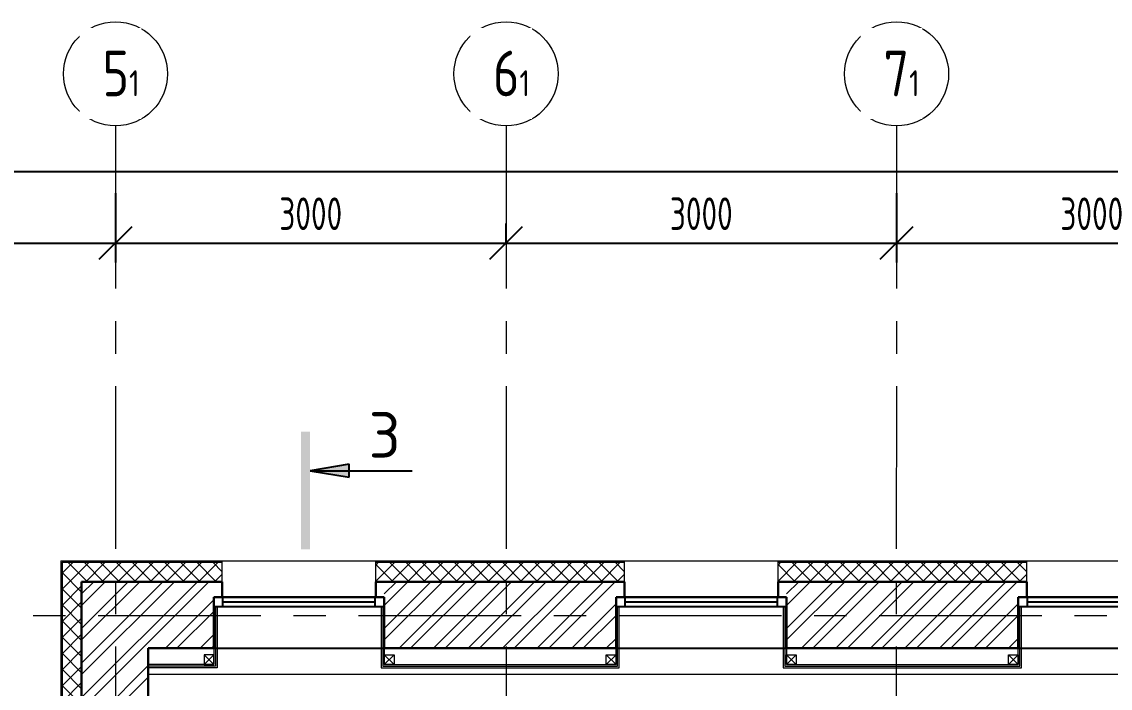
# Model space of a CAD drawing. Header units: millimetres. Extents: x -265044 to 366616, y 0 to 292181.
# Drawn here: x 62922 to 71284, y 130043 to 135163 of the extents above; entities that cross this region are included whole.
import ezdxf
from ezdxf import colors
from ezdxf.entities.mleader import LeaderData, LeaderLine
from ezdxf.math import Vec2, Vec3

# ---------------------------------------------------------------- set-up
doc = ezdxf.new("R2010")
doc.units = ezdxf.units.MM
doc.header["$MEASUREMENT"] = 0
doc.header["$PDMODE"] = 3
doc.header["$PDSIZE"] = -4
doc.linetypes.add('CENTER', pattern=[2, 1.25, -0.25, 0.25, -0.25])
doc.layers.get('0').update_dxf_attribs({"color": 250, "lineweight": 9})
doc.layers.get('Defpoints').update_dxf_attribs({"color": 6})
for name, color, linetype, lineweight in [('_0', 250, 'Continuous', 9), ('АР_Навесной фасад', 5, 'Continuous', 5), ('АР_Оси', 193, 'Continuous', 9), ('АР_Оси размеры', 164, 'Continuous', 9), ('АР_Отметки', 250, 'Continuous', 15), ('АР_Подоконники', 163, 'Continuous', 9), ('АР_Разрезы', 175, 'Continuous', 9), ('АР_Сущ Несущая стена', 202, 'Continuous', 30), ('АР_Утеплитель', 250, 'Continuous', 9), ('АР_Штриховка кирпич', 250, 'Continuous', 9)]:
    doc.layers.add(name, color=color, linetype=linetype, lineweight=lineweight)
doc.layers.add('АР_новое окно', color=160, linetype='Continuous')
doc.layers.add('Тонкая', color=7, linetype='Continuous')
doc.layers.get('Тонкая').off()
doc.styles.add('ISOCPEUR', font='isocpeur.ttf', dxfattribs={"width": 0.7})
doc.styles.add('METRO-STYLE', font='isocpeur.ttf', dxfattribs={"width": 0.9, "oblique": 15})
doc.styles.add('ГОСТ 2.304', font='isocpeur.ttf', dxfattribs={"width": 0.7})
doc.dimstyles.new('СПДС', dxfattribs={"dimscale": 100, "dimtxt": 2.5, "dimasz": 2.5, "dimexe": 1.5, "dimexo": 0, "dimgap": 1, "dimtad": 1, "dimdec": 0, "dimrnd": 1, "dimtxsty": 'ГОСТ 2.304', "dimblk": 'OBLIQUE', "dimcen": 2.5, "dimdle": 1.5, "dimadec": 0, "dimazin": 2, "dimtfac": 0.75, "dimtdec": 0, "dimtmove": 1, "dimatfit": 3, "dimfxl": 1, "dimtolj": 1, "dimarcsym": 1})

# ---------------------------------------------------------------- blocks, each defined once
blk = doc.blocks.new('*U159')
at = {"layer": 'АР_новое окно', "color": 8, "lineweight": 20}
for p, q in [((0, 1310), (-70, 1310)), ((0, 0), (-70, 0))]:
    blk.add_line(p, q, dxfattribs=at)
at = {"layer": 'АР_новое окно', "color": 8}
for p, q in [((-70, 1310), (-70, 0)), ((-70, 0), (-70, 1310)), ((0, 1310), (0, 0)), ((0, 1240), (-70, 1240)), ((-35, 1240), (-35, 70)), ((0, 70), (-70, 70))]:
    blk.add_line(p, q, dxfattribs=at)
blk = doc.blocks.new('_Oblique')
at = {"color": 8, "linetype": 'ByBlock', "lineweight": -2}
blk.add_line((-0.5, -0.5), (0.5, 0.5), dxfattribs=at)
blk = doc.blocks.new('*D530')
at = {"layer": 'Defpoints', "color": 0, "lineweight": 13, "ltscale": 100, "transparency": 16777216}
for p in [(60642.4, 134051.2), (63642.4, 133845.5), (63642.4, 133463.5)]:
    blk.add_point(p, dxfattribs=at)
at = {"layer": 'АР_Оси размеры', "color": 8, "lineweight": -2, "ltscale": 100, "transparency": 16777216}
for p, q in [((60642.4, 134051.2), (60642.4, 133313.5)), ((63642.4, 133845.5), (63642.4, 133313.5)), ((60492.4, 133463.5), (63792.4, 133463.5))]:
    blk.add_line(p, q, dxfattribs=at)
at = {"layer": 'АР_Оси размеры', "color": 8, "lineweight": -2, "ltscale": 100, "transparency": 16777216, "xscale": 250, "yscale": 250, "zscale": 250, "rotation": 180}
blk.add_blockref('_Oblique', (60642.4, 133463.5), dxfattribs=at)
at = {"layer": 'АР_Оси размеры', "color": 8, "lineweight": -2, "ltscale": 100, "transparency": 16777216, "xscale": 250, "yscale": 250, "zscale": 250}
blk.add_blockref('_Oblique', (63642.4, 133463.5), dxfattribs=at)
at = {"layer": 'АР_Оси размеры', "color": 8, "ltscale": 100, "transparency": 16777216, "insert": (62142.4, 133688.5), "char_height": 250, "attachment_point": 5, "style": 'ГОСТ 2.304'}
blk.add_mtext('\\A1;3000', dxfattribs=at)
blk = doc.blocks.new('*D531')
at = {"layer": 'Defpoints', "color": 0, "lineweight": 13, "ltscale": 100, "transparency": 16777216}
for p in [(63642.4, 133845.5), (66642.4, 133463.5), (66642.4, 133463.5)]:
    blk.add_point(p, dxfattribs=at)
at = {"layer": 'АР_Оси размеры', "color": 8, "lineweight": -2, "ltscale": 100, "transparency": 16777216}
for p, q in [((63642.4, 133845.5), (63642.4, 133313.5)), ((66642.4, 133463.5), (66642.4, 133613.5)), ((63492.4, 133463.5), (66792.4, 133463.5))]:
    blk.add_line(p, q, dxfattribs=at)
at = {"layer": 'АР_Оси размеры', "color": 8, "lineweight": -2, "ltscale": 100, "transparency": 16777216, "xscale": 250, "yscale": 250, "zscale": 250, "rotation": 180}
blk.add_blockref('_Oblique', (63642.4, 133463.5), dxfattribs=at)
at = {"layer": 'АР_Оси размеры', "color": 8, "lineweight": -2, "ltscale": 100, "transparency": 16777216, "xscale": 250, "yscale": 250, "zscale": 250}
blk.add_blockref('_Oblique', (66642.4, 133463.5), dxfattribs=at)
at = {"layer": 'АР_Оси размеры', "color": 8, "ltscale": 100, "transparency": 16777216, "insert": (65142.4, 133688.5), "char_height": 250, "attachment_point": 5, "style": 'ГОСТ 2.304'}
blk.add_mtext('\\A1;3000', dxfattribs=at)
blk = doc.blocks.new('*D532')
at = {"layer": 'Defpoints', "color": 0, "lineweight": 13, "ltscale": 100, "transparency": 16777216}
for p in [(69642.4, 133845.5), (66642.4, 133463.5), (69642.4, 133463.5)]:
    blk.add_point(p, dxfattribs=at)
at = {"layer": 'АР_Оси размеры', "color": 8, "lineweight": -2, "ltscale": 100, "transparency": 16777216}
for p, q in [((69642.4, 133845.5), (69642.4, 133313.5)), ((66642.4, 133463.5), (66642.4, 133613.5)), ((66492.4, 133463.5), (69792.4, 133463.5))]:
    blk.add_line(p, q, dxfattribs=at)
at = {"layer": 'АР_Оси размеры', "color": 8, "lineweight": -2, "ltscale": 100, "transparency": 16777216, "xscale": 250, "yscale": 250, "zscale": 250, "rotation": 180}
blk.add_blockref('_Oblique', (66642.4, 133463.5), dxfattribs=at)
at = {"layer": 'АР_Оси размеры', "color": 8, "lineweight": -2, "ltscale": 100, "transparency": 16777216, "xscale": 250, "yscale": 250, "zscale": 250}
blk.add_blockref('_Oblique', (69642.4, 133463.5), dxfattribs=at)
at = {"layer": 'АР_Оси размеры', "color": 8, "ltscale": 100, "transparency": 16777216, "insert": (68142.4, 133688.5), "char_height": 250, "attachment_point": 5, "style": 'ГОСТ 2.304'}
blk.add_mtext('\\A1;3000', dxfattribs=at)
blk = doc.blocks.new('*D533')
at = {"layer": 'Defpoints', "color": 0, "lineweight": 13, "ltscale": 100, "transparency": 16777216}
for p in [(69642.4, 133845.5), (72642.4, 133839.8), (72642.4, 133463.5)]:
    blk.add_point(p, dxfattribs=at)
at = {"layer": 'АР_Оси размеры', "color": 8, "lineweight": -2, "ltscale": 100, "transparency": 16777216}
for p, q in [((69642.4, 133845.5), (69642.4, 133313.5)), ((72642.4, 133839.8), (72642.4, 133313.5)), ((69492.4, 133463.5), (72792.4, 133463.5))]:
    blk.add_line(p, q, dxfattribs=at)
at = {"layer": 'АР_Оси размеры', "color": 8, "lineweight": -2, "ltscale": 100, "transparency": 16777216, "xscale": 250, "yscale": 250, "zscale": 250, "rotation": 180}
blk.add_blockref('_Oblique', (69642.4, 133463.5), dxfattribs=at)
at = {"layer": 'АР_Оси размеры', "color": 8, "lineweight": -2, "ltscale": 100, "transparency": 16777216, "xscale": 250, "yscale": 250, "zscale": 250}
blk.add_blockref('_Oblique', (72642.4, 133463.5), dxfattribs=at)
at = {"layer": 'АР_Оси размеры', "color": 8, "ltscale": 100, "transparency": 16777216, "insert": (71142.4, 133688.5), "char_height": 250, "attachment_point": 5, "style": 'ГОСТ 2.304'}
blk.add_mtext('\\A1;3000', dxfattribs=at)
blk = doc.blocks.new('*D544')
at = {"layer": 'Defpoints', "color": 0, "lineweight": 13, "ltscale": 100, "transparency": 16777216}
for p in [(51642.4, 134013.2), (115152.4, 134013.2), (115152.4, 134013.2)]:
    blk.add_point(p, dxfattribs=at)
at = {"layer": 'АР_Оси размеры', "color": 8, "lineweight": -2, "ltscale": 100, "transparency": 16777216}
for p, q in [((51642.4, 134013.2), (51642.4, 134163.2)), ((115152.4, 134013.2), (115152.4, 134163.2)), ((51492.4, 134013.2), (115302.4, 134013.2))]:
    blk.add_line(p, q, dxfattribs=at)
at = {"layer": 'АР_Оси размеры', "color": 8, "lineweight": -2, "ltscale": 100, "transparency": 16777216, "xscale": 250, "yscale": 250, "zscale": 250, "rotation": 180}
blk.add_blockref('_Oblique', (51642.4, 134013.2), dxfattribs=at)
at = {"layer": 'АР_Оси размеры', "color": 8, "lineweight": -2, "ltscale": 100, "transparency": 16777216, "xscale": 250, "yscale": 250, "zscale": 250}
blk.add_blockref('_Oblique', (115152.4, 134013.2), dxfattribs=at)
at = {"layer": 'АР_Оси размеры', "color": 8, "ltscale": 100, "transparency": 16777216, "insert": (83397.4, 134238.2), "char_height": 250, "attachment_point": 5, "style": 'ГОСТ 2.304'}
blk.add_mtext('\\A1;63510', dxfattribs=at)
blk = doc.blocks.new('A$C60573c2e')
at = {"layer": 'АР_Разрезы', "ltscale": 100}
h = blk.add_hatch(color=8, dxfattribs=at)
h.dxf.hatch_style = 1
h.paths.add_polyline_path([(13494.3, 509.4), (13424.3, 509.4), (13424.3, 1413.7), (13494.3, 1413.7)])
h.paths.add_polyline_path([(13794.7, 1063.4), (13494.3, 1113.7), (13794.7, 1113.7)])
h.paths.add_polyline_path([(13794.7, 1113.7), (13494.3, 1113.7), (13794.7, 1163.9)])
at = {"layer": 'АР_Разрезы', "color": 8, "lineweight": 25, "ltscale": 100}
for p, q in [((13794.7, 1163.9), (13494.3, 1113.7)), ((13494.3, 1113.7), (13794.7, 1063.4)), ((13794.7, 1063.4), (13794.7, 1163.9))]:
    blk.add_line(p, q, dxfattribs=at)
at = {"layer": 'АР_Разрезы', "color": 8, "lineweight": 25, "ltscale": 100, "elevation": 0}
blk.add_lwpolyline([(13494.3, 1113.7), (14278, 1113.7)], dxfattribs=at)
at = {"layer": 'АР_Разрезы', "color": 8, "lineweight": 25, "ltscale": 100, "insert": (13944.3, 1213.7), "char_height": 350, "width": 583.333, "attachment_point": 7, "style": 'METRO-STYLE'}
blk.add_mtext('{\\Q0;\\W1;3}', dxfattribs=at)
blk = doc.blocks.new('A$Ce02d65bd')
at = {"color": 8, "ltscale": 100}
for points in [[(0, 0), (0, 75), (75, 75), (75, 0), (0, 0)], [(0, 0), (75, 75)], [(0, 75), (75, 0)]]:
    blk.add_lwpolyline(points, dxfattribs=at)
blk = doc.blocks.new('_DotSmall')
at = {"color": 8, "linetype": 'ByBlock', "const_width": 0.5}
blk.add_lwpolyline([(-0.0625, 0, 1), (0.0625, 0, 1)], format="xyb", close=True, dxfattribs=at)

msp = doc.modelspace()

# ---------------------------------------------------------------- hatches: boundary and pattern name
at = {"layer": 'АР_Утеплитель', "ltscale": 100}
h = msp.add_hatch(dxfattribs=at)
h.set_pattern_fill('ANSI37', color=8, scale=700)
h.set_pattern_definition([(45, (-913907.575, 166752.83), (-61.871843, 61.871843), []), (135, (-913907.575, 166752.83), (-61.871843, -61.871843), [])])
h.paths.add_polyline_path([(64462.4, 130860.7), (63382.4, 130860.7), (63382.4, 127350.9), (63082.4, 127350.9), (63082.4, 127500.9), (63232.4, 127500.9), (63232.4, 131010.7), (64462.4, 131010.7)])
h = msp.add_hatch(dxfattribs=at)
h.set_pattern_fill('ANSI37', color=8, scale=700)
h.set_pattern_definition([(45, (-910817.575, 166752.83), (-61.871843, 61.871843), []), (135, (-910817.575, 166752.83), (-61.871843, -61.871843), [])])
h.paths.add_polyline_path([(67552.4, 130860.7), (65642.4, 130860.7), (65642.4, 131010.7), (67552.4, 131010.7)])
h = msp.add_hatch(dxfattribs=at)
h.set_pattern_fill('ANSI37', color=8, scale=700)
h.set_pattern_definition([(45, (-907727.575, 166752.83), (-61.871843, 61.871843), []), (135, (-907727.575, 166752.83), (-61.871843, -61.871843), [])])
h.paths.add_polyline_path([(70642.4, 130860.7), (68732.4, 130860.7), (68732.4, 131010.7), (70642.4, 131010.7)])
at = {"layer": 'АР_Штриховка кирпич', "ltscale": 100}
h = msp.add_hatch(dxfattribs=at)
h.set_pattern_fill('ANSI32', color=8, scale=500)
h.set_pattern_definition([(45, (-934897.25, 167426.86), (-132.58252, 132.58252), []), (45, (-934808.86, 167426.86), (-132.58252, 132.58252), [])])
h.paths.add_polyline_path([(64397.4, 130860.7), (63382.4, 130860.7), (63382.4, 127350.9), (63082.4, 127350.9), (63082.4, 126784), (63382.4, 126784), (63382.4, 126660.7), (63892.4, 126660.7), (63892.4, 130350.7), (64397.4, 130350.7)])
h = msp.add_hatch(dxfattribs=at)
h.set_pattern_fill('ANSI32', color=8, scale=500)
h.set_pattern_definition([(45, (-932572.25, 167426.86), (-132.58252, 132.58252), []), (45, (-932483.86, 167426.86), (-132.58252, 132.58252), [])])
h.paths.add_polyline_path([(67487.4, 130860.7), (65707.4, 130860.7), (65707.4, 130350.7), (67487.4, 130350.7)])
h = msp.add_hatch(dxfattribs=at)
h.set_pattern_fill('ANSI32', color=8, scale=500)
h.set_pattern_definition([(45, (-929482.25, 167426.86), (-132.58252, 132.58252), []), (45, (-929393.86, 167426.86), (-132.58252, 132.58252), [])])
h.paths.add_polyline_path([(70577.4, 130860.7), (68797.4, 130860.7), (68797.4, 130350.7), (70577.4, 130350.7)])

# ---------------------------------------------------------------- linework, layer by layer
at = {"color": 8}
for points in [[(65707.4, 130741.8), (65707.4, 130225), (67487.4, 130225), (67487.4, 130602.8)], [(68797.4, 130741.8), (68797.4, 130225), (70577.4, 130225), (70577.4, 130602.8)], [(64397.4, 130671.8), (64397.4, 130225), (63892.4, 130225)], [(64422.4, 130671.8), (64422.4, 130200), (63892.4, 130200)], [(64409.9, 130671.8), (64409.9, 130212.5), (63892.4, 130212.5)], [(65682.4, 130671.8), (65682.4, 130200), (67512.4, 130200), (67512.4, 130671.8)], [(65694.9, 130671.8), (65694.9, 130212.5), (67499.9, 130212.5), (67499.9, 130671.8)], [(68772.4, 130671.8), (68772.4, 130200), (70602.4, 130200), (70602.4, 130671.8)], [(68784.9, 130671.8), (68784.9, 130212.5), (70589.9, 130212.5), (70589.9, 130671.8)]]:
    msp.add_lwpolyline(points, dxfattribs=at)
at = {"layer": 'АР_Навесной фасад', "color": 8, "ltscale": 100}
for p, q in [((63222.4, 131020.7), (63222.4, 127510.9)), ((63222.4, 131020.7), (73062.4, 131020.7)), ((63232.4, 131010.7), (63232.4, 127500.9)), ((63232.4, 131010.7), (64462.4, 131010.7)), ((65642.4, 131010.7), (67552.4, 131010.7)), ((68732.4, 131010.7), (70642.4, 131010.7))]:
    msp.add_line(p, q, dxfattribs=at)
for points in [[(64462.4, 130860.7), (64462.4, 131020.7)], [(65642.4, 130860.7), (65642.4, 131020.7)], [(67552.4, 130860.7), (67552.4, 131020.7)], [(68732.4, 130860.7), (68732.4, 131020.7)], [(70642.4, 130860.7), (70642.4, 131020.7)]]:
    msp.add_lwpolyline(points, dxfattribs=at)
at = {"layer": 'АР_новое окно', "color": 8}
for p, q in [((64397.4, 130350.7), (65707.4, 130350.7)), ((67487.4, 130350.7), (68797.4, 130350.7)), ((70577.4, 130350.7), (71887.4, 130350.7))]:
    msp.add_line(p, q, dxfattribs=at)
at = {"layer": 'АР_Оси', "color": 8, "linetype": 'CENTER', "ltscale": 1000}
for p, q in [((63642.4, 134363.2), (63642.4, 78630.8)), ((66642.4, 134363.2), (66642.4, 78630.8)), ((69642.4, 134363.2), (69612.4, 78630.8)), ((45508.7, 130600.7), (128687.1, 130600.7))]:
    msp.add_line(p, q, dxfattribs=at)
at = {"layer": 'АР_Оси', "color": 8, "ltscale": 0.5}
for centre in [(63642.4, 134763.2), (66642.4, 134763.2), (69642.4, 134763.2)]:
    msp.add_circle(centre, 400, dxfattribs=at)
at = {"layer": 'АР_Подоконники', "color": 8, "ltscale": 100}
msp.add_line((63892.4, 130150.7), (72392.4, 130150.7), dxfattribs=at)
at = {"layer": 'АР_Сущ Несущая стена', "color": 8, "ltscale": 100}
for p, q in [((63382.4, 130860.7), (63382.4, 127350.9)), ((63382.4, 130860.7), (64462.4, 130860.7)), ((64462.4, 130741.8), (64462.4, 130860.7)), ((65642.4, 130860.7), (67552.4, 130860.7)), ((65642.4, 130741.8), (65642.4, 130860.7)), ((67552.4, 130741.8), (67552.4, 130860.7)), ((68732.4, 130860.7), (70642.4, 130860.7)), ((68732.4, 130741.8), (68732.4, 130860.7)), ((70642.4, 130741.8), (70642.4, 130860.7)), ((64397.4, 130741.8), (64397.4, 130350.7)), ((64397.4, 130741.8), (64462.4, 130741.8)), ((65642.4, 130741.8), (65707.4, 130741.8)), ((65707.4, 130741.8), (65707.4, 130350.7)), ((67487.4, 130741.8), (67487.4, 130350.7)), ((67487.4, 130741.8), (67552.4, 130741.8)), ((68732.4, 130741.8), (68797.4, 130741.8)), ((68797.4, 130741.8), (68797.4, 130350.7)), ((70577.4, 130741.8), (70577.4, 130350.7)), ((70577.4, 130741.8), (70642.4, 130741.8)), ((63892.4, 130350.7), (63892.4, 126660.7)), ((63892.4, 130350.7), (64397.4, 130350.7)), ((65707.4, 130350.7), (67487.4, 130350.7)), ((68797.4, 130350.7), (70577.4, 130350.7))]:
    msp.add_line(p, q, dxfattribs=at)
at = {"layer": 'АР_Сущ Несущая стена', "color": 8, "lineweight": 15, "ltscale": 100}
for p, q in [((64397.4, 130741.8), (65707.4, 130741.8)), ((67487.4, 130741.8), (68797.4, 130741.8)), ((70577.4, 130741.8), (71887.4, 130741.8))]:
    msp.add_line(p, q, dxfattribs=at)

# ---------------------------------------------------------------- block references
at = {"layer": '_0', "color": 8, "lineweight": -3, "ltscale": 500, "xscale": -1}
msp.add_blockref('A$Ce02d65bd', (64397.4, 130225), dxfattribs=at)
at = {"layer": '_0', "color": 8, "lineweight": -3, "ltscale": 500}
for p in [(65707.4, 130225), (67412.4, 130225), (68797.4, 130225), (70502.4, 130225)]:
    msp.add_blockref('A$Ce02d65bd', p, dxfattribs=at)
at = {"layer": 'АР_новое окно', "color": 8, "xscale": -1, "rotation": 90}
for p in [(65707.4, 130671.8), (68797.4, 130671.8), (71887.4, 130671.8)]:
    msp.add_blockref('*U159', p, dxfattribs=at)
at = {"layer": 'Тонкая', "color": 8, "ltscale": 100}
msp.add_blockref('A$C60573c2e', (51642.4, 130600.7), dxfattribs=at)

# ---------------------------------------------------------------- dimensions: what is measured, and where the dimension line sits
at = {"layer": 'АР_Оси размеры', "color": 8, "ltscale": 100}
for base, p1, p2, picture, middle in [((63642.4, 133463.5), (60642.4, 134051.2), (63642.4, 133845.5), '*D530', (62142.4, 133688.5)), ((66642.4, 133463.5), (63642.4, 133845.5), (66642.4, 133463.5), '*D531', (65142.4, 133688.5)), ((69642.4, 133463.5), (66642.4, 133463.5), (69642.4, 133845.5), '*D532', (68142.4, 133688.5)), ((72642.4, 133463.5), (69642.4, 133845.5), (72642.4, 133839.8), '*D533', (71142.4, 133688.5))]:
    dim = msp.add_linear_dim(base=base, p1=p1, p2=p2, dimstyle='СПДС', override={"dimclrd": 8, "dimclre": 8, "dimclrt": 8}, dxfattribs=at)
    dim.commit()
    dim.dimension.update_dxf_attribs({"geometry": picture, "text_midpoint": middle})

# ---------------------------------------------------------------- leaders
at = {"layer": 'АР_Отметки', "color": 8}
ml = msp.add_multileader_mtext('Standard', dxfattribs=at)
ml.set_content('Л.4', color=8, style='ISOCPEUR')
ml.set_leader_properties(color=8, linetype='Continuous', lineweight=-1)
ml.set_arrow_properties(name='DOTSMALL')
ml.build(insert=Vec2(0, 0))
ml.multileader.update_dxf_attribs({"has_text_frame": 1, "text_left_attachment_type": 4, "text_right_attachment_type": 4, "dogleg_length": 100, "arrow_head_size": 180})
ctx = ml.context
ctx.base_point, ctx.char_height, ctx.arrow_head_size, ctx.landing_gap_size, ctx.plane_origin = Vec3(82175.5, 130136.1), 250, 180, 50, Vec3(110295.9, 117978.5)
ctx.left_attachment, ctx.right_attachment = 4, 4
notes = []
notes.append((ctx, [(0, (0, 0, 0), (0, 0), (1, 0), 1, [])]))
ctx.mtext.insert, ctx.mtext.width, ctx.mtext.line_spacing_style, ctx.mtext.flow_direction = Vec3(82225.5, 130469.5), 852.697, 2, 5
for ctx, leaders in notes:
    for number, flags, end, landing, length, lines in leaders:
        leader = LeaderData()
        leader.index, (leader.has_last_leader_line, leader.has_dogleg_vector, leader.attachment_direction) = number, flags
        leader.last_leader_point, leader.dogleg_vector, leader.dogleg_length = Vec3(end), Vec3(landing), length
        for number, points, colour, breaks in lines:
            line = LeaderLine()
            line.index, line.vertices, line.color, line.breaks = number, Vec3.list(points), colors.encode_raw_color(colour), breaks
            leader.lines.append(line)
        ctx.leaders.append(leader)

# ---------------------------------------------------------------- next in the draw order: texts
at = {"layer": 'АР_Оси', "color": 8, "char_height": 350, "width": 123.867, "attachment_point": 1, "line_spacing_factor": 1.149209, "style": 'ГОСТ 2.304', "bg_fill": 2}
for s, insert in [('{\\W0.8;5\\H0.57143x;1}', (63542.6, 134940.9)), ('{\\W0.8;6\\H0.57143x;1}', (66542.6, 134940.9)), ('{\\W0.8;7\\H0.57143x;1}', (69542.6, 134940.9))]:
    msp.add_mtext(s, dxfattribs=dict(at, insert=insert))

# ---------------------------------------------------------------- next in the draw order: dimensions: what is measured, and where the dimension line sits
at = {"layer": 'АР_Оси размеры', "color": 8, "ltscale": 100}
dim = msp.add_linear_dim(base=(115152.4, 134013.2), p1=(51642.4, 134013.2), p2=(115152.4, 134013.2), dimstyle='СПДС', override={"dimclrd": 8, "dimclre": 8, "dimclrt": 8}, dxfattribs=at)
dim.commit()
dim.dimension.update_dxf_attribs({"geometry": '*D544', "text_midpoint": (83397.4, 134238.2)})

doc.saveas('drawing.dxf')
